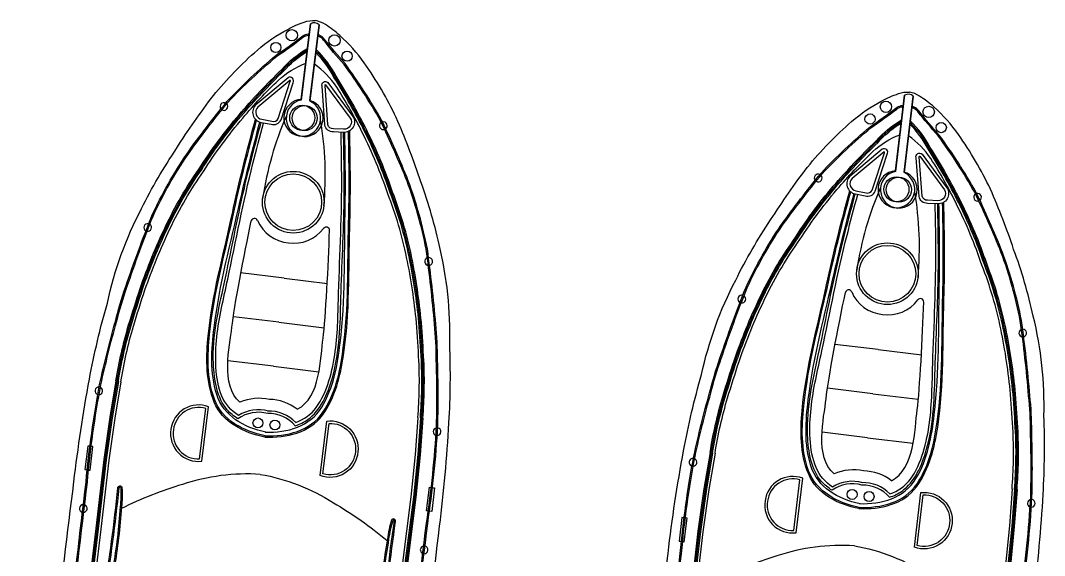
# Model space of a CAD drawing. Header units: metres. Extents: x 316591 to 321268, y 1878408 to 1881184.
# Drawn here: x 316990.4 to 317062.4, y 1880778.4 to 1880816 of the extents above; entities that cross this region are included whole.
import ezdxf

# ---------------------------------------------------------------- set-up
doc = ezdxf.new("R2010")
doc.units = ezdxf.units.M

msp = doc.modelspace()

# ---------------------------------------------------------------- linework, layer by layer
at = {"color": 32, "true_color": 0xcd6928}
for p, q in [((317008.918, 1880797.863), (317005.859, 1880798.233)), ((317008.918, 1880797.863), (317011.977, 1880797.493)), ((317008.543, 1880794.765), (317005.35, 1880795.151)), ((317008.543, 1880794.765), (317011.736, 1880794.378)), ((317050.699, 1880792.832), (317047.64, 1880793.203)), ((317050.699, 1880792.832), (317053.758, 1880792.462)), ((317008.168, 1880791.666), (317004.966, 1880792.054)), ((317008.168, 1880791.666), (317011.37, 1880791.279)), ((317050.324, 1880789.734), (317047.131, 1880790.12)), ((317050.324, 1880789.734), (317053.517, 1880789.348)), ((317049.949, 1880786.636), (317046.747, 1880787.023)), ((317049.949, 1880786.636), (317053.152, 1880786.248))]:
    msp.add_line(p, q, dxfattribs=at)
for points in [[(317001.942, 1880740.203, -0.01736), (316994.824, 1880741.237, -0.12634), (316991.574, 1880742.607, -0.172899), (316990.411, 1880747.15, -0.013884), (316990.732, 1880751.039, -0.008973), (316991.143, 1880756.596, -0.01509), (316991.736, 1880762.941, 0.002245), (316992.85, 1880772.701, -0.003342), (316994.138, 1880783.529, -0.016984), (316995.23, 1880790.748, -0.024546), (316996.493, 1880796.113, -0.067942), (316998.898, 1880802.759, -0.033948), (317001.352, 1880806.985, -0.022001), (317003.95, 1880810.706, -0.042872), (317007.048, 1880813.906, -0.059514), (317009.173, 1880815.363, -0.046364), (317010.341, 1880815.872, -0.104882), (317011.11, 1880815.982, -0.104882)], [(317001.942, 1880740.203, 0.01736), (317009.101, 1880739.51, 0.12634), (317012.584, 1880740.065, 0.172899), (317014.797, 1880744.2, 0.013884), (317015.412, 1880748.053, 0.008973), (317016.339, 1880753.548, 0.01509), (317017.276, 1880759.851, -0.002245), (317018.522, 1880769.595, 0.003342), (317019.853, 1880780.418, 0.016984), (317020.514, 1880787.689, 0.024546), (317020.567, 1880793.2, 0.067942), (317019.817, 1880800.228, 0.033948), (317018.441, 1880804.917, 0.022001), (317016.806, 1880809.151, 0.042872), (317014.56, 1880812.997, 0.059514), (317012.844, 1880814.919, 0.046364), (317011.83, 1880815.692, 0.104882), (317011.11, 1880815.982, 0.104882)], [(316991.986, 1880756.888, 0.006425), (316992.628, 1880762.863, 0.002217), (316993.74, 1880772.604, -0.003368), (316994.996, 1880783.52, -0.024633), (316995.95, 1880790.377, -0.015037), (316997.057, 1880794.821, -0.025439), (316997.789, 1880797.267, -0.013843), (316999.623, 1880802.256, -0.040266), (317002.068, 1880806.592, -0.016729), (317004.903, 1880810.285, -0.029739), (317008.353, 1880813.542, 0.01525), (317010.159, 1880814.851, -0.132389), (317010.527, 1880815.026, -0.028442), (317010.688, 1880815.055, -0.028442)], [(316992.073, 1880756.877, 0.006424), (316992.715, 1880762.853, 0.002217), (316993.827, 1880772.594, -0.003368), (316995.084, 1880783.511, -0.024633), (316996.036, 1880790.36, -0.015038), (316997.142, 1880794.798, -0.025461), (316997.872, 1880797.238, -0.013839), (316999.703, 1880802.221, -0.040238), (317002.14, 1880806.542, -0.016715), (317004.969, 1880810.227, -0.029693), (317008.406, 1880813.471, 0.015234), (317010.215, 1880814.783, -0.134036), (317010.545, 1880814.94, -0.024879), (317010.677, 1880814.965, -0.024879)], [(317015.503, 1880754.043, -0.006424), (317016.304, 1880760, -0.002217), (317017.547, 1880769.725, 0.003368), (317018.93, 1880780.626, 0.024633), (317019.639, 1880787.504, 0.015038), (317019.623, 1880792.078, 0.025461), (317019.496, 1880794.622, 0.013839), (317018.906, 1880799.898, 0.040238), (317017.57, 1880804.676, 0.016715), (317015.701, 1880808.928, 0.029693), (317013.137, 1880812.899, -0.015234), (317011.694, 1880814.604, 0.134036), (317011.41, 1880814.835, 0.024879), (317011.288, 1880814.891, 0.024879)], [(317015.59, 1880754.032, -0.006425), (317016.391, 1880759.988, -0.002217), (317017.634, 1880769.713, 0.003368), (317019.017, 1880780.614, 0.024633), (317019.727, 1880787.5, 0.015037), (317019.711, 1880792.08, 0.025439), (317019.583, 1880794.63, 0.013843), (317018.993, 1880799.912, 0.040266), (317017.652, 1880804.707, 0.016729), (317015.779, 1880808.969, 0.029739), (317013.205, 1880812.954, -0.01525), (317011.764, 1880814.657, 0.132389), (317011.448, 1880814.914, 0.028442), (317011.299, 1880814.981, 0.028442)], [(316997.094, 1880790.632, -0.031596), (316997.988, 1880794.577, -0.004928), (316998.801, 1880797.144, -0.02844), (317000.577, 1880801.485, -0.042875), (317002.956, 1880805.56, -0.035347), (317005.751, 1880809.352, -0.024093), (317008.751, 1880812.537, -0.079837), (317010.563, 1880814.022)], [(316997.181, 1880790.618, -0.031592), (316998.072, 1880794.552, -0.004926), (316998.884, 1880797.116, -0.028436), (317000.656, 1880801.447, -0.042895), (317003.029, 1880805.511, -0.035363), (317005.817, 1880809.295, -0.024111), (317008.814, 1880812.476, -0.077658), (317010.55, 1880813.912, -0.077658)], [(316997.267, 1880790.604, -0.031588), (316998.156, 1880794.526, -0.004924), (316998.967, 1880797.088, -0.028433), (317000.736, 1880801.409, -0.042917), (317003.102, 1880805.462, -0.035379), (317005.884, 1880809.238, -0.02413), (317008.878, 1880812.415, -0.075408), (317010.536, 1880813.802, -0.075408)], [(317018.589, 1880788.028, 0.031592), (317018.661, 1880792.061, 0.004926), (317018.484, 1880794.745, 0.028436), (317017.796, 1880799.373, 0.042895), (317016.461, 1880803.886, 0.035363), (317014.655, 1880808.225, 0.024111), (317012.503, 1880812.03, 0.077658), (317011.161, 1880813.838, 0.077658)], [(317018.676, 1880788.021, 0.031596), (317018.749, 1880792.065, 0.004928), (317018.572, 1880794.752, 0.02844), (317017.882, 1880799.391, 0.042875), (317016.543, 1880803.916, 0.035347), (317014.734, 1880808.265, 0.024093), (317012.579, 1880812.074, 0.079837), (317011.174, 1880813.948)], [(317018.501, 1880788.035, 0.031588), (317018.574, 1880792.056, 0.004924), (317018.397, 1880794.738, 0.028433), (317017.71, 1880799.356, 0.042917), (317016.378, 1880803.856, 0.035379), (317014.577, 1880808.186, 0.02413), (317012.427, 1880811.986, 0.075408), (317011.147, 1880813.728, 0.075408)], [(316997.441, 1880790.576, -0.031581), (316998.324, 1880794.476, -0.00492), (316999.134, 1880797.033, -0.028426), (317000.894, 1880801.334, -0.042959), (317003.248, 1880805.365, -0.035411), (317006.018, 1880809.124, -0.028829), (317008.529, 1880811.792, -0.092336), (317010.437, 1880812.983, -0.080328)], [(317018.326, 1880788.049, 0.031581), (317018.398, 1880792.047, 0.00492), (317018.222, 1880794.723, 0.028426), (317017.538, 1880799.32, 0.042959), (317016.213, 1880803.796, 0.035411), (317014.42, 1880808.107, 0.028829), (317012.618, 1880811.298, 0.092336), (317011.048, 1880812.909, 0.080328)], [(317007.31, 1880808.817), (317008.004, 1880808.681, 0.382221), (317008.702, 1880809.009), (317009.547, 1880811.607, 0.786544), (317009.203, 1880811.957), (317006.936, 1880810.064, 0.616464), (317007.31, 1880808.817, 3.844907)], [(317013.092, 1880808.117), (317012.386, 1880808.151, -0.382221), (317011.785, 1880808.636), (317011.585, 1880811.361, -0.786544), (317012.002, 1880811.618), (317013.752, 1880809.24, -0.616464), (317013.092, 1880808.117, -3.844907)], [(317043.723, 1880735.172, -0.01736), (317036.605, 1880736.207, -0.12634), (317033.356, 1880737.577, -0.172899), (317032.192, 1880742.12, -0.013884), (317032.514, 1880746.009, -0.008973), (317032.924, 1880751.566, -0.01509), (317033.517, 1880757.911, 0.002245), (317034.631, 1880767.671, -0.003342), (317035.919, 1880778.499, -0.016984), (317037.012, 1880785.717, -0.024546), (317038.274, 1880791.082, -0.067942), (317040.679, 1880797.728, -0.033948), (317043.133, 1880801.954, -0.022001), (317045.731, 1880805.675, -0.042872), (317048.829, 1880808.876, -0.059514), (317050.954, 1880810.333, -0.046364), (317052.123, 1880810.842, -0.104882), (317052.891, 1880810.951, -0.104882)], [(317043.723, 1880735.172, 0.01736), (317050.883, 1880734.479, 0.12634), (317054.365, 1880735.035, 0.172899), (317056.578, 1880739.169, 0.013884), (317057.193, 1880743.023, 0.008973), (317058.12, 1880748.517, 0.01509), (317059.057, 1880754.821, -0.002245), (317060.303, 1880764.565, 0.003342), (317061.634, 1880775.387, 0.016984), (317062.295, 1880782.659, 0.024546), (317062.348, 1880788.169, 0.067942), (317061.598, 1880795.197, 0.033948), (317060.222, 1880799.887, 0.022001), (317058.587, 1880804.12, 0.042872), (317056.341, 1880807.967, 0.059514), (317054.625, 1880809.888, 0.046364), (317053.612, 1880810.661, 0.104882), (317052.891, 1880810.951, 0.104882)], [(317033.767, 1880751.857, 0.006425), (317034.409, 1880757.832, 0.002217), (317035.521, 1880767.573, -0.003368), (317036.778, 1880778.49, -0.024633), (317037.731, 1880785.346, -0.015037), (317038.838, 1880789.79, -0.025439), (317039.571, 1880792.236, -0.013843), (317041.404, 1880797.225, -0.040266), (317043.85, 1880801.562, -0.016729), (317046.684, 1880805.254, -0.029739), (317050.134, 1880808.511, 0.01525), (317051.94, 1880809.821, -0.132389), (317052.308, 1880809.995, -0.028442), (317052.469, 1880810.024, -0.028442)], [(317033.854, 1880751.847, 0.006424), (317034.497, 1880757.823, 0.002217), (317035.609, 1880767.564, -0.003368), (317036.865, 1880778.48, -0.024633), (317037.817, 1880785.329, -0.015038), (317038.923, 1880789.768, -0.025461), (317039.654, 1880792.207, -0.013839), (317041.485, 1880797.19, -0.040238), (317043.922, 1880801.512, -0.016715), (317046.75, 1880805.196, -0.029693), (317050.187, 1880808.441, 0.015234), (317051.996, 1880809.753, -0.134036), (317052.326, 1880809.909, -0.024879), (317052.458, 1880809.934, -0.024879)], [(317057.284, 1880749.012, -0.006424), (317058.085, 1880754.969, -0.002217), (317059.328, 1880764.694, 0.003368), (317060.712, 1880775.595, 0.024633), (317061.42, 1880782.473, 0.015038), (317061.405, 1880787.048, 0.025461), (317061.277, 1880789.591, 0.013839), (317060.687, 1880794.867, 0.040238), (317059.351, 1880799.645, 0.016715), (317057.483, 1880803.898, 0.029693), (317054.918, 1880807.868, -0.015234), (317053.475, 1880809.574, 0.134036), (317053.191, 1880809.804, 0.024879), (317053.069, 1880809.86, 0.024879)], [(317057.371, 1880749.001, -0.006425), (317058.172, 1880754.957, -0.002217), (317059.415, 1880764.682, 0.003368), (317060.799, 1880775.583, 0.024633), (317061.508, 1880782.47, 0.015037), (317061.493, 1880787.049, 0.025439), (317061.364, 1880789.599, 0.013843), (317060.774, 1880794.882, 0.040266), (317059.433, 1880799.676, 0.016729), (317057.561, 1880803.938, 0.029739), (317054.987, 1880807.924, -0.01525), (317053.545, 1880809.627, 0.132389), (317053.229, 1880809.883, 0.028442), (317053.08, 1880809.95, 0.028442)], [(317038.875, 1880785.601, -0.031596), (317039.769, 1880789.546, -0.004928), (317040.582, 1880792.114, -0.02844), (317042.358, 1880796.454, -0.042875), (317044.737, 1880800.529, -0.035347), (317047.532, 1880804.321, -0.024093), (317050.532, 1880807.506, -0.079837), (317052.344, 1880808.991)], [(317038.962, 1880785.587, -0.031592), (317039.853, 1880789.521, -0.004926), (317040.665, 1880792.086, -0.028436), (317042.438, 1880796.416, -0.042895), (317044.81, 1880800.48, -0.035363), (317047.599, 1880804.264, -0.024111), (317050.596, 1880807.445, -0.077658), (317052.331, 1880808.882, -0.077658)], [(317039.049, 1880785.573, -0.031588), (317039.937, 1880789.496, -0.004924), (317040.748, 1880792.058, -0.028433), (317042.517, 1880796.379, -0.042917), (317044.883, 1880800.432, -0.035379), (317047.665, 1880804.207, -0.02413), (317050.659, 1880807.385, -0.075408), (317052.318, 1880808.771, -0.075408)], [(317060.37, 1880782.997, 0.031592), (317060.442, 1880787.03, 0.004926), (317060.266, 1880789.714, 0.028436), (317059.577, 1880794.343, 0.042895), (317058.242, 1880798.855, 0.035363), (317056.436, 1880803.195, 0.024111), (317054.285, 1880806.999, 0.077658), (317052.942, 1880808.808, 0.077658)], [(317060.457, 1880782.99, 0.031596), (317060.53, 1880787.034, 0.004928), (317060.353, 1880789.722, 0.02844), (317059.663, 1880794.361, 0.042875), (317058.325, 1880798.885, 0.035347), (317056.515, 1880803.234, 0.024093), (317054.361, 1880807.043, 0.079837), (317052.955, 1880808.918)], [(317060.282, 1880783.004, 0.031588), (317060.355, 1880787.026, 0.004924), (317060.178, 1880789.707, 0.028433), (317059.491, 1880794.325, 0.042917), (317058.16, 1880798.825, 0.035379), (317056.358, 1880803.155, 0.02413), (317054.208, 1880806.955, 0.075408), (317052.928, 1880808.697, 0.075408)], [(317039.222, 1880785.545, -0.031581), (317040.106, 1880789.445, -0.00492), (317040.915, 1880792.002, -0.028426), (317042.676, 1880796.303, -0.042959), (317045.029, 1880800.334, -0.035411), (317047.799, 1880804.093, -0.028829), (317050.31, 1880806.762, -0.092336), (317052.219, 1880807.952, -0.080328)], [(317060.107, 1880783.019, 0.031581), (317060.179, 1880787.017, 0.00492), (317060.003, 1880789.693, 0.028426), (317059.319, 1880794.29, 0.042959), (317057.994, 1880798.765, 0.035411), (317056.201, 1880803.077, 0.028829), (317054.399, 1880806.267, 0.092336), (317052.829, 1880807.878, 0.080328)], [(317049.091, 1880803.786), (317049.785, 1880803.651, 0.382221), (317050.483, 1880803.978), (317051.328, 1880806.577, 0.786544), (317050.984, 1880806.926), (317048.717, 1880805.034, 0.616464), (317049.091, 1880803.786, 3.844907)], [(317054.873, 1880803.086), (317054.167, 1880803.12, -0.382221), (317053.567, 1880803.605), (317053.366, 1880806.33, -0.786544), (317053.783, 1880806.588), (317055.534, 1880804.209, -0.616464), (317054.873, 1880803.086, -3.844907)], [(316997.094, 1880790.632), (316996.66, 1880788.074), (316996.238, 1880785.102), (316995.682, 1880780.246), (316994.876, 1880773.581), (316993.705, 1880762.878, -0.002601), (316993.13, 1880757.06, 0.004411), (316992.638, 1880752.113, 0.013009), (316992.456, 1880748.695, 0.113396), (316992.881, 1880746.805, 0.146005), (316993.676, 1880745.931, 1.595219)], [(316997.18, 1880790.617), (316996.747, 1880788.06), (316996.325, 1880785.091), (316995.769, 1880780.235), (316994.963, 1880773.571), (316993.793, 1880762.869, -0.002601), (316993.217, 1880757.05, 0.004411), (316992.725, 1880752.105, 0.013003), (316992.544, 1880748.693, 0.113337), (316992.96, 1880746.843, 0.144821), (316993.706, 1880746.018, 0.138987)], [(316997.267, 1880790.603), (316996.834, 1880788.047), (316996.413, 1880785.08), (316995.856, 1880780.225), (316995.05, 1880773.561), (316993.88, 1880762.861, -0.002601), (316993.305, 1880757.041, 0.00441), (316992.813, 1880752.098, 0.012997), (316992.632, 1880748.692, 0.113276), (316993.04, 1880746.881, 0.142458), (316993.737, 1880746.102, 0.142458)], [(316997.44, 1880790.573), (316997.007, 1880788.02), (316996.587, 1880785.057), (316996.031, 1880780.205), (316995.225, 1880773.541), (316994.055, 1880762.843, -0.002601), (316993.479, 1880757.022, 0.00441), (316992.988, 1880752.083, 0.002867), (316992.933, 1880751.335, 0.002867)], [(317003.139, 1880784.982), (317003.604, 1880788.819, 0.483063), (317000.962, 1880787.233, 0.50024), (317003.139, 1880784.982, 0.418424)], [(317018.501, 1880788.034), (317018.312, 1880785.448), (317018.014, 1880782.466), (317017.396, 1880777.619), (317016.59, 1880770.955), (317015.174, 1880760.284, 0.002601), (317014.345, 1880754.495, -0.00441), (317013.644, 1880749.578, -0.012997), (317013.008, 1880746.227, -0.113276), (317012.18, 1880744.565, -0.142458), (317011.316, 1880743.975, -0.142458)], [(317018.589, 1880788.027), (317018.4, 1880785.441), (317018.101, 1880782.456), (317017.483, 1880777.608), (317016.677, 1880770.944), (317015.261, 1880760.272, 0.002601), (317014.432, 1880754.484, -0.004411), (317013.731, 1880749.564, -0.013003), (317013.093, 1880746.207, -0.113337), (317012.247, 1880744.509, -0.144821), (317011.327, 1880743.886, -0.138987)], [(317018.676, 1880788.021), (317018.487, 1880785.433), (317018.188, 1880782.446), (317017.571, 1880777.598), (317016.764, 1880770.933), (317015.348, 1880760.26, 0.002601), (317014.519, 1880754.472, -0.004411), (317013.818, 1880749.55, -0.013009), (317013.179, 1880746.188, -0.113396), (317012.315, 1880744.454, -0.146005), (317011.335, 1880743.795, -1.595219)], [(317018.326, 1880788.046), (317018.137, 1880785.463), (317017.839, 1880782.486), (317017.222, 1880777.641), (317016.416, 1880770.977), (317015.001, 1880760.309, 0.002601), (317014.171, 1880754.519, -0.00441), (317013.471, 1880749.605, -0.002867), (317013.346, 1880748.865, -0.002867)], [(317011.458, 1880783.976), (317011.922, 1880787.812, -0.483063), (317014.109, 1880785.642, -0.50024), (317011.458, 1880783.976, -0.418424)], [(317038.875, 1880785.601), (317038.441, 1880783.043), (317038.02, 1880780.071), (317037.463, 1880775.215), (317036.657, 1880768.551), (317035.486, 1880757.848, -0.002601), (317034.911, 1880752.029, 0.004411), (317034.419, 1880747.082, 0.013009), (317034.237, 1880743.664, 0.113396), (317034.663, 1880741.774, 0.146005), (317035.458, 1880740.9, 1.595219)], [(317038.962, 1880785.587), (317038.528, 1880783.03), (317038.107, 1880780.06), (317037.55, 1880775.205), (317036.744, 1880768.54), (317035.574, 1880757.839, -0.002601), (317034.999, 1880752.02, 0.004411), (317034.506, 1880747.075, 0.013003), (317034.325, 1880743.663, 0.113337), (317034.742, 1880741.812, 0.144821), (317035.487, 1880740.987, 0.138987)], [(317039.048, 1880785.572), (317038.615, 1880783.016), (317038.194, 1880780.049), (317037.638, 1880775.195), (317036.831, 1880768.53), (317035.661, 1880757.83, -0.002601), (317035.086, 1880752.01, 0.00441), (317034.594, 1880747.067, 0.012997), (317034.413, 1880743.661, 0.113276), (317034.821, 1880741.85, 0.142458), (317035.518, 1880741.071, 0.142458)], [(317039.221, 1880785.543), (317038.788, 1880782.989), (317038.368, 1880780.027), (317037.812, 1880775.174), (317037.006, 1880768.51), (317035.836, 1880757.812, -0.002601), (317035.261, 1880751.992, 0.00441), (317034.769, 1880747.052, 0.002867), (317034.714, 1880746.304, 0.002867)], [(317007.248, 1880784.062, 0.096403), (317001.78, 1880783.351, 0.040538), (316997.476, 1880781.661, 1.92312)], [(317007.248, 1880784.062, -0.096403), (317012.388, 1880782.067, -0.040538), (317016.165, 1880779.4, -1.92312)], [(317044.921, 1880779.952), (317045.385, 1880783.788, 0.483063), (317042.743, 1880782.202, 0.50024), (317044.921, 1880779.952, 0.418424)], [(317001.193, 1880748.048), (316999.611, 1880748.24, -0.202722), (316994.465, 1880751.211, -0.178768), (316993.686, 1880753.991, 0.010028), (316994.226, 1880759.428, -0.005356), (316995.235, 1880768.387, -0.016605), (316996.223, 1880775.612, 0.018921), (316997.222, 1880783.111, -0.925873), (316997.519, 1880783.12, -0.041202), (316997.484, 1880781.769, -0.024461), (316996.971, 1880777.462, 0.012888), (316996.016, 1880769.16, -0.019359), (316995.334, 1880764.317, 0.002375), (316994.542, 1880758.714, -0.006386), (316994.139, 1880755.135, -0.013656), (316993.948, 1880753.704, -0.862706), (316993.672, 1880753.707, 0.648089)], [(316993.76, 1880753.714, -0.016488), (316993.773, 1880753.982, 0.010023), (316994.313, 1880759.42, -0.005356), (316995.322, 1880768.377, -0.016607), (316996.309, 1880775.597, 0.018921), (316997.31, 1880783.103, 0.01143), (316997.31, 1880783.107, -0.913283), (316997.431, 1880783.112, -0.041174), (316997.396, 1880781.777, -0.024478), (316996.884, 1880777.476, 0.012889), (316995.928, 1880769.168, -0.019362), (316995.248, 1880764.331, 0.002377), (316994.455, 1880758.724, -0.006391), (316994.051, 1880755.145, -0.013664), (316993.861, 1880753.718, 0.000701), (316993.861, 1880753.718, -0.819976), (316993.76, 1880753.714, -0.819976)], [(317060.282, 1880783.003), (317060.094, 1880780.417), (317059.795, 1880777.436), (317059.178, 1880772.589), (317058.371, 1880765.924), (317056.956, 1880755.254, 0.002601), (317056.126, 1880749.465, -0.00441), (317055.426, 1880744.547, -0.012997), (317054.789, 1880741.196, -0.113276), (317053.961, 1880739.534, -0.142458), (317053.098, 1880738.944, -0.142458)], [(317060.37, 1880782.997), (317060.181, 1880780.41), (317059.882, 1880777.426), (317059.265, 1880772.578), (317058.458, 1880765.913), (317057.043, 1880755.241, 0.002601), (317056.213, 1880749.453, -0.004411), (317055.512, 1880744.533, -0.013003), (317054.875, 1880741.177, -0.113337), (317054.029, 1880739.479, -0.144821), (317053.108, 1880738.855, -0.138987)], [(317060.457, 1880782.99), (317060.269, 1880780.402), (317059.97, 1880777.416), (317059.352, 1880772.567), (317058.546, 1880765.902), (317057.13, 1880755.229, 0.002601), (317056.3, 1880749.441, -0.004411), (317055.599, 1880744.52, -0.013009), (317054.96, 1880741.157, -0.113396), (317054.097, 1880739.423, -0.146005), (317053.116, 1880738.764, -1.595219)], [(317060.107, 1880783.016), (317059.919, 1880780.433), (317059.621, 1880777.455), (317059.003, 1880772.61), (317058.197, 1880765.946), (317056.782, 1880755.278, 0.002601), (317055.952, 1880749.488, -0.00441), (317055.252, 1880744.574, -0.002867), (317055.127, 1880743.834, -0.002867)], [(317053.239, 1880778.945), (317053.703, 1880782.782, -0.483063), (317055.89, 1880780.612, -0.50024), (317053.239, 1880778.945, -0.418424)], [(317004.389, 1880747.662), (317006.122, 1880747.452, 0.202722), (317011.828, 1880749.111, 0.178768), (317013.248, 1880751.624, -0.010028), (317014.02, 1880757.033, 0.005356), (317015.177, 1880765.974, 0.016605), (317015.94, 1880773.227, -0.018921), (317016.758, 1880780.748, 0.925873), (317016.472, 1880780.827, 0.041202), (317016.184, 1880779.507, 0.024461), (317015.655, 1880775.202, -0.012888), (317014.603, 1880766.911, 0.019359), (317014.109, 1880762.045, -0.002375), (317013.542, 1880756.415, 0.006386), (317013.081, 1880752.843, 0.013656), (317012.925, 1880751.408, 0.862706), (317013.193, 1880751.345, -0.648089)], [(317013.109, 1880751.373, 0.016488), (317013.161, 1880751.637, -0.010023), (317013.933, 1880757.047, 0.005356), (317015.089, 1880765.985, 0.016607), (317015.853, 1880773.233, -0.018921), (317016.671, 1880780.761, -0.01143), (317016.672, 1880780.765, 0.913283), (317016.555, 1880780.798, 0.041174), (317016.271, 1880779.494, 0.024478), (317015.743, 1880775.194, -0.012889), (317014.69, 1880766.899, 0.019362), (317014.197, 1880762.038, -0.002377), (317013.63, 1880756.404, 0.006391), (317013.168, 1880752.832, 0.013664), (317013.013, 1880751.401, -0.000701), (317013.013, 1880751.401, 0.819976), (317013.109, 1880751.373, 0.819976)], [(317049.029, 1880779.032, 0.096403), (317043.562, 1880778.32, 0.040538), (317039.257, 1880776.63, 1.92312)], [(317049.029, 1880779.032, -0.096403), (317054.17, 1880777.037, -0.040538), (317057.947, 1880774.369, -1.92312)]]:
    msp.add_lwpolyline(points, format="xyb", dxfattribs=at)
for points in [[(317010.773, 1880815.761), (317010.124, 1880810.391)], [(317010.129, 1880810.433), (317010.773, 1880815.761)], [(317011.384, 1880815.688), (317010.735, 1880810.317)], [(317010.74, 1880810.359), (317011.384, 1880815.688)], [(317052.555, 1880810.731), (317051.905, 1880805.361)], [(317051.91, 1880805.402), (317052.555, 1880810.731)], [(317053.166, 1880810.657), (317052.516, 1880805.287)], [(317052.521, 1880805.328), (317053.166, 1880810.657)], [(316995.266, 1880786.036), (316995.115, 1880786.054), (316994.914, 1880784.392), (316995.078, 1880784.373)], [(316995.165, 1880784.362), (316995.279, 1880784.348), (316995.48, 1880786.01), (316995.353, 1880786.026)], [(317019.054, 1880781.472), (317018.94, 1880781.486), (317019.141, 1880783.148), (317019.268, 1880783.132)], [(317019.355, 1880783.122), (317019.506, 1880783.103), (317019.305, 1880781.442), (317019.142, 1880781.461)], [(317037.048, 1880781.006), (317036.897, 1880781.024), (317036.696, 1880779.362), (317036.859, 1880779.342)], [(317036.946, 1880779.332), (317037.06, 1880779.318), (317037.262, 1880780.98), (317037.135, 1880780.995)]]:
    msp.add_lwpolyline(points, dxfattribs=at)
for points in [[(317007.35, 1880809.033), (317008.058, 1880808.894, 0.383069), (317008.497, 1880809.087), (317009.35, 1880811.713, 0.853636), (317009.324, 1880811.772), (317007.082, 1880809.9, 0.613527)], [(317013.104, 1880808.336), (317012.384, 1880808.371, -0.383069), (317012.004, 1880808.663), (317011.801, 1880811.417, -0.853636), (317011.84, 1880811.468), (317013.571, 1880809.115, -0.613527)], [(317049.131, 1880804.002), (317049.839, 1880803.864, 0.383069), (317050.278, 1880804.056), (317051.131, 1880806.683, 0.853636), (317051.105, 1880806.741), (317048.864, 1880804.87, 0.613527)], [(317054.886, 1880803.306), (317054.165, 1880803.34, -0.383069), (317053.785, 1880803.632), (317053.582, 1880806.386, -0.853636), (317053.622, 1880806.437), (317055.353, 1880804.085, -0.613527)], [(317002.982, 1880785.145), (317003.412, 1880788.698, 0.460147), (317001.136, 1880787.207, 0.47706)], [(317011.649, 1880784.096), (317012.079, 1880787.649, -0.460147), (317013.934, 1880785.659, -0.47706)], [(317044.763, 1880780.114), (317045.193, 1880783.667, 0.460147), (317042.917, 1880782.177, 0.47706)], [(317053.431, 1880779.065), (317053.86, 1880782.618, -0.460147), (317055.715, 1880780.628, -0.47706)]]:
    msp.add_lwpolyline(points, format="xyb", close=True, dxfattribs=at)
for centre, radius in [((317009.461, 1880814.946), 0.4), ((317012.464, 1880814.583), 0.4), ((317008.34, 1880814.085), 0.359), ((317013.348, 1880813.479), 0.359), ((317051.243, 1880809.916), 0.4), ((317010.196, 1880809.14), 0.882), ((317010.366, 1880809.119), 0.882), ((317054.246, 1880809.553), 0.4), ((317050.121, 1880809.054), 0.359), ((317055.129, 1880808.449), 0.359), ((317009.564, 1880803.203), 2.17), ((317009.564, 1880803.203), 2.17), ((317009.564, 1880803.203), 1.994), ((317009.564, 1880803.203), 1.994), ((317051.977, 1880804.109), 0.882), ((317052.147, 1880804.088), 0.882), ((317051.345, 1880798.173), 2.17), ((317051.345, 1880798.173), 2.17), ((317051.345, 1880798.173), 1.994), ((317051.345, 1880798.173), 1.994), ((317007.08, 1880787.677), 0.35), ((317008.274, 1880787.533), 0.35), ((317048.861, 1880782.647), 0.35), ((317050.055, 1880782.502), 0.35)]:
    msp.add_circle(centre, radius, dxfattribs=at)
for centre, radius, start, end in [((317011.028, 1880815.306), 0.522, 47.00886, 119.19415), ((317011.028, 1880815.306), 0.522, 47.00886, 119.19415), ((317004.692, 1880809.934), 0.272, 63.33193, 218.47398), ((317010.196, 1880809.14), 1.295, 92.98548, 65.43503), ((317010.366, 1880809.119), 1.295, 100.76798, 73.21753), ((317052.809, 1880810.275), 0.522, 47.00886, 119.19415), ((317052.809, 1880810.275), 0.522, 47.00886, 119.19415), ((317004.692, 1880809.934), 0.272, 237.11175, 44.69417), ((317030.208, 1880800.057), 23.051, 156.42889, 171.4997), ((316988.765, 1880805.071), 23.051, 354.70331, 9.77412), ((317015.9, 1880808.578), 0.272, 121.50885, 289.09126), ((317015.9, 1880808.578), 0.272, 307.72903, 102.87108), ((317046.473, 1880804.903), 0.272, 63.33193, 218.47398), ((317051.977, 1880804.109), 1.295, 92.98548, 65.43503), ((317052.147, 1880804.088), 1.295, 100.76798, 73.21753), ((317046.473, 1880804.903), 0.272, 237.11175, 44.69417), ((317071.989, 1880795.026), 23.051, 156.42889, 171.4997), ((317030.546, 1880800.04), 23.051, 354.70331, 9.77412), ((317057.682, 1880803.547), 0.272, 121.50885, 289.09126), ((317057.682, 1880803.547), 0.272, 307.72903, 102.87108), ((316999.325, 1880801.423), 0.272, 74.71735, 242.81303), ((316999.325, 1880801.423), 0.272, 261.44808, 56.0823), ((317006.837, 1880801.834), 0.231, 22.29611, 168.76385), ((317009.453, 1880802.944), 2.61, 203.04073, 264.84185), ((317009.61, 1880802.925), 2.61, 261.36116, 323.16228), ((317011.886, 1880801.224), 0.231, 357.43916, 143.9069), ((317019.083, 1880799.032), 0.272, 110.12072, 264.75493), ((317019.083, 1880799.032), 0.272, 283.38999, 91.48566), ((317041.106, 1880796.392), 0.272, 74.71735, 242.81303), ((317041.106, 1880796.392), 0.272, 261.44808, 56.0823), ((317048.618, 1880796.804), 0.231, 22.29611, 168.76385), ((317051.234, 1880797.913), 2.61, 203.04073, 264.84185), ((317051.391, 1880797.894), 2.61, 261.36116, 323.16228), ((317053.667, 1880796.193), 0.231, 357.43916, 143.9069), ((317060.864, 1880794.002), 0.272, 110.12072, 264.75493), ((317060.864, 1880794.002), 0.272, 283.38999, 91.48566), ((316995.891, 1880789.936), 0.272, 84.42107, 254.82765), ((316995.891, 1880789.936), 0.272, 273.48655, 65.76218), ((317007.162, 1880786.101), 3.312, 77.37503, 113.97736), ((317007.818, 1880786.022), 3.312, 52.22565, 88.82799), ((317007.104, 1880785.971), 2.632, 74.38996, 122.13972), ((317007.104, 1880785.971), 2.456, 74.38996, 125.59709), ((317007.843, 1880785.882), 2.632, 44.06329, 91.81305), ((317007.843, 1880785.882), 2.456, 40.60593, 91.81305), ((317019.678, 1880787.058), 0.272, 100.44083, 252.71647), ((317019.678, 1880787.058), 0.272, 271.37536, 81.78194), ((317037.672, 1880784.906), 0.272, 84.42107, 254.82765), ((317037.672, 1880784.906), 0.272, 273.48655, 65.76218), ((317048.943, 1880781.071), 3.312, 77.37503, 113.97736), ((317049.599, 1880780.991), 3.312, 52.22565, 88.82799), ((317048.886, 1880780.941), 2.632, 74.38996, 122.13972), ((317048.886, 1880780.941), 2.456, 74.38996, 125.59709), ((317049.624, 1880780.851), 2.632, 44.06329, 91.81305), ((317049.624, 1880780.851), 2.456, 40.60593, 91.81305), ((317061.46, 1880782.028), 0.272, 100.44083, 252.71647), ((317061.46, 1880782.028), 0.272, 271.37536, 81.78194), ((316994.794, 1880781.653), 0.272, 88.13161, 258.23072), ((316994.794, 1880781.653), 0.272, 276.8909, 69.47143), ((317018.768, 1880778.752), 0.272, 96.73158, 249.31211), ((317018.768, 1880778.752), 0.272, 267.97229, 78.0714)]:
    msp.add_arc(centre, radius, start, end, dxfattribs=at)
for points, knots in [([(317007.565, 1880786.679), (317006.089, 1880786.985), (317004.586, 1880787.711), (317003.421, 1880790.573), (317003.431, 1880792.177), (317003.846, 1880796.665), (317004.655, 1880799.468), (317005.745, 1880804.603), (317006.305, 1880806.778), (317006.909, 1880809.032)], [0, 0, 0, 0, 0.0462196, 0.0462196, 0.0924392, 0.0924392, 0.1947325, 0.1947325, 0.2709084, 0.2709084, 0.2709084, 0.2709084]), ([(317007.583, 1880786.765), (317006.064, 1880787.08), (317004.566, 1880787.866), (317003.469, 1880790.828), (317003.53, 1880792.463), (317004.004, 1880796.965), (317004.799, 1880799.781), (317005.883, 1880804.785), (317006.411, 1880806.835), (317006.982, 1880808.965)], [0, 0, 0, 0, 0.0480884, 0.0480884, 0.0961768, 0.0961768, 0.1985377, 0.1985377, 0.2704106, 0.2704106, 0.2704106, 0.2704106]), ([(317007.636, 1880787.023), (317006.085, 1880787.344), (317004.667, 1880788.166), (317003.693, 1880791.199), (317003.816, 1880792.866), (317004.374, 1880797.431), (317005.165, 1880800.324), (317006.252, 1880805.163), (317006.73, 1880807.008), (317007.218, 1880808.84)], [0, 0, 0, 0, 0.0508337, 0.0508337, 0.1016674, 0.1016674, 0.2060328, 0.2060328, 0.2709084, 0.2709084, 0.2709084, 0.2709084]), ([(317005.675, 1880787.968), (317005.39, 1880788.148), (317004.285, 1880789.038), (317003.612, 1880792.758), (317004.84, 1880797.825), (317005.894, 1880803.532), (317006.894, 1880807.282), (317007.303, 1880808.818)], [0.0234044, 0.0234044, 0.0234044, 0.0234044, 0.0350942, 0.0739111, 0.138251, 0.2165713, 0.2709084, 0.2709084, 0.2709084, 0.2709084]), ([(317005.704, 1880788.2), (317005.194, 1880788.548), (317004.787, 1880788.981), (317004.042, 1880790.79), (317004.047, 1880792.36), (317004.341, 1880795.105), (317004.664, 1880796.428), (317005.527, 1880800.485), (317006.043, 1880803.231), (317006.966, 1880806.873), (317007.22, 1880807.823), (317007.473, 1880808.773)], [0.0248254, 0.0248254, 0.0248254, 0.0248254, 0.0474598, 0.0474598, 0.0949196, 0.0949196, 0.1423794, 0.1423794, 0.237299, 0.237299, 0.2709084, 0.2709084, 0.2709084, 0.2709084]), ([(317007.565, 1880786.679), (317009.071, 1880786.624), (317010.704, 1880786.971), (317012.518, 1880789.472), (317012.89, 1880791.032), (317013.557, 1880795.49), (317013.44, 1880798.405), (317013.607, 1880803.652), (317013.582, 1880805.897), (317013.533, 1880808.23)], [0, 0, 0, 0, 0.0462196, 0.0462196, 0.0924392, 0.0924392, 0.1947325, 0.1947325, 0.2709084, 0.2709084, 0.2709084, 0.2709084]), ([(317007.568, 1880786.767), (317009.118, 1880786.71), (317010.76, 1880787.117), (317012.532, 1880789.731), (317012.863, 1880791.334), (317013.476, 1880795.819), (317013.375, 1880798.743), (317013.516, 1880803.861), (317013.492, 1880805.978), (317013.446, 1880808.183)], [0, 0, 0, 0, 0.0480884, 0.0480884, 0.0961768, 0.0961768, 0.1985377, 0.1985377, 0.2704106, 0.2704106, 0.2704106, 0.2704106]), ([(317007.578, 1880787.03), (317009.161, 1880786.972), (317010.733, 1880787.433), (317012.402, 1880790.145), (317012.681, 1880791.793), (317013.228, 1880796.36), (317013.149, 1880799.358), (317013.247, 1880804.317), (317013.224, 1880806.223), (317013.186, 1880808.118)], [0, 0, 0, 0, 0.0508337, 0.0508337, 0.1016674, 0.1016674, 0.2060328, 0.2060328, 0.2709084, 0.2709084, 0.2709084, 0.2709084]), ([(317009.708, 1880787.48), (317010.027, 1880787.587), (317011.312, 1880788.188), (317012.853, 1880791.64), (317012.869, 1880796.853), (317013.207, 1880802.648), (317013.13, 1880806.527), (317013.099, 1880808.117)], [0.0234044, 0.0234044, 0.0234044, 0.0234044, 0.0350942, 0.0739111, 0.138251, 0.2165713, 0.2709084, 0.2709084, 0.2709084, 0.2709084]), ([(317009.734, 1880787.712), (317010.313, 1880787.929), (317010.811, 1880788.252), (317011.966, 1880789.832), (317012.336, 1880791.358), (317012.705, 1880794.093), (317012.707, 1880795.455), (317012.837, 1880799.6), (317012.99, 1880802.391), (317012.962, 1880806.148), (317012.942, 1880807.13), (317012.923, 1880808.113)], [0.0248254, 0.0248254, 0.0248254, 0.0248254, 0.0474598, 0.0474598, 0.0949196, 0.0949196, 0.1423794, 0.1423794, 0.237299, 0.237299, 0.2709084, 0.2709084, 0.2709084, 0.2709084]), ([(317049.346, 1880781.649), (317047.871, 1880781.954), (317046.367, 1880782.68), (317045.202, 1880785.542), (317045.212, 1880787.146), (317045.628, 1880791.635), (317046.437, 1880794.437), (317047.526, 1880799.572), (317048.086, 1880801.747), (317048.69, 1880804.001)], [0, 0, 0, 0, 0.0462196, 0.0462196, 0.0924392, 0.0924392, 0.1947325, 0.1947325, 0.2709084, 0.2709084, 0.2709084, 0.2709084]), ([(317049.364, 1880781.735), (317047.845, 1880782.049), (317046.348, 1880782.836), (317045.25, 1880785.797), (317045.311, 1880787.432), (317045.785, 1880791.935), (317046.581, 1880794.75), (317047.664, 1880799.754), (317048.192, 1880801.804), (317048.763, 1880803.934)], [0, 0, 0, 0, 0.0480884, 0.0480884, 0.0961768, 0.0961768, 0.1985377, 0.1985377, 0.2704106, 0.2704106, 0.2704106, 0.2704106]), ([(317049.417, 1880781.993), (317047.866, 1880782.314), (317046.449, 1880783.136), (317045.475, 1880786.168), (317045.597, 1880787.835), (317046.155, 1880792.401), (317046.946, 1880795.294), (317048.034, 1880800.133), (317048.511, 1880801.978), (317049, 1880803.81)], [0, 0, 0, 0, 0.0508337, 0.0508337, 0.1016674, 0.1016674, 0.2060328, 0.2060328, 0.2709084, 0.2709084, 0.2709084, 0.2709084]), ([(317047.456, 1880782.938), (317047.171, 1880783.117), (317046.066, 1880784.008), (317045.394, 1880787.727), (317046.621, 1880792.794), (317047.675, 1880798.502), (317048.675, 1880802.251), (317049.084, 1880803.787)], [0.0234044, 0.0234044, 0.0234044, 0.0234044, 0.0350942, 0.0739111, 0.138251, 0.2165713, 0.2709084, 0.2709084, 0.2709084, 0.2709084]), ([(317047.486, 1880783.169), (317046.975, 1880783.517), (317046.568, 1880783.95), (317045.823, 1880785.76), (317045.829, 1880787.33), (317046.122, 1880790.074), (317046.445, 1880791.398), (317047.308, 1880795.454), (317047.824, 1880798.201), (317048.748, 1880801.843), (317049.001, 1880802.792), (317049.254, 1880803.742)], [0.0248254, 0.0248254, 0.0248254, 0.0248254, 0.0474598, 0.0474598, 0.0949196, 0.0949196, 0.1423794, 0.1423794, 0.237299, 0.237299, 0.2709084, 0.2709084, 0.2709084, 0.2709084]), ([(317049.346, 1880781.649), (317050.852, 1880781.593), (317052.485, 1880781.94), (317054.299, 1880784.442), (317054.672, 1880786.002), (317055.339, 1880790.46), (317055.221, 1880793.374), (317055.388, 1880798.621), (317055.363, 1880800.867), (317055.314, 1880803.2)], [0, 0, 0, 0, 0.0462196, 0.0462196, 0.0924392, 0.0924392, 0.1947325, 0.1947325, 0.2709084, 0.2709084, 0.2709084, 0.2709084]), ([(317049.349, 1880781.737), (317050.9, 1880781.68), (317052.541, 1880782.086), (317054.313, 1880784.7), (317054.644, 1880786.303), (317055.258, 1880790.789), (317055.156, 1880793.713), (317055.297, 1880798.831), (317055.273, 1880800.948), (317055.227, 1880803.152)], [0, 0, 0, 0, 0.0480884, 0.0480884, 0.0961768, 0.0961768, 0.1985377, 0.1985377, 0.2704106, 0.2704106, 0.2704106, 0.2704106]), ([(317049.359, 1880782), (317050.942, 1880781.942), (317052.515, 1880782.402), (317054.184, 1880785.114), (317054.462, 1880786.762), (317055.009, 1880791.33), (317054.931, 1880794.328), (317055.029, 1880799.286), (317055.005, 1880801.192), (317054.968, 1880803.088)], [0, 0, 0, 0, 0.0508337, 0.0508337, 0.1016674, 0.1016674, 0.2060328, 0.2060328, 0.2709084, 0.2709084, 0.2709084, 0.2709084]), ([(317051.489, 1880782.45), (317051.808, 1880782.556), (317053.094, 1880783.158), (317054.634, 1880786.609), (317054.65, 1880791.823), (317054.988, 1880797.617), (317054.911, 1880801.497), (317054.88, 1880803.086)], [0.0234044, 0.0234044, 0.0234044, 0.0234044, 0.0350942, 0.0739111, 0.138251, 0.2165713, 0.2709084, 0.2709084, 0.2709084, 0.2709084]), ([(317051.515, 1880782.681), (317052.094, 1880782.898), (317052.593, 1880783.221), (317053.747, 1880784.801), (317054.117, 1880786.327), (317054.486, 1880789.062), (317054.488, 1880790.424), (317054.618, 1880794.57), (317054.771, 1880797.36), (317054.743, 1880801.117), (317054.724, 1880802.1), (317054.704, 1880803.083)], [0.0248254, 0.0248254, 0.0248254, 0.0248254, 0.0474598, 0.0474598, 0.0949196, 0.0949196, 0.1423794, 0.1423794, 0.237299, 0.237299, 0.2709084, 0.2709084, 0.2709084, 0.2709084]), ([(317005.816, 1880789.128), (317004.419, 1880790.309), (317005.102, 1880793.063), (317005.412, 1880795.862), (317006.107, 1880799.496), (317006.612, 1880801.885)], [0.0313661, 0.0313661, 0.0313661, 0.0313661, 0.1084744, 0.1084744, 0.1920729, 0.1920729, 0.1920729, 0.1920729]), ([(317009.847, 1880788.64), (317011.486, 1880789.454), (317011.479, 1880792.292), (317011.846, 1880795.084), (317012.037, 1880798.779), (317012.116, 1880801.219)], [0.0313661, 0.0313661, 0.0313661, 0.0313661, 0.1084744, 0.1084744, 0.1920729, 0.1920729, 0.1920729, 0.1920729]), ([(317047.597, 1880784.097), (317046.2, 1880785.279), (317046.884, 1880788.033), (317047.193, 1880790.832), (317047.888, 1880794.466), (317048.393, 1880796.854)], [0.0313661, 0.0313661, 0.0313661, 0.0313661, 0.1084744, 0.1084744, 0.1920729, 0.1920729, 0.1920729, 0.1920729]), ([(317051.628, 1880783.609), (317053.267, 1880784.424), (317053.26, 1880787.261), (317053.627, 1880790.053), (317053.818, 1880793.748), (317053.898, 1880796.188)], [0.0313661, 0.0313661, 0.0313661, 0.0313661, 0.1084744, 0.1084744, 0.1920729, 0.1920729, 0.1920729, 0.1920729])]:
    msp.add_open_spline(points, degree=3, knots=knots, dxfattribs=at)

doc.saveas('drawing.dxf')
